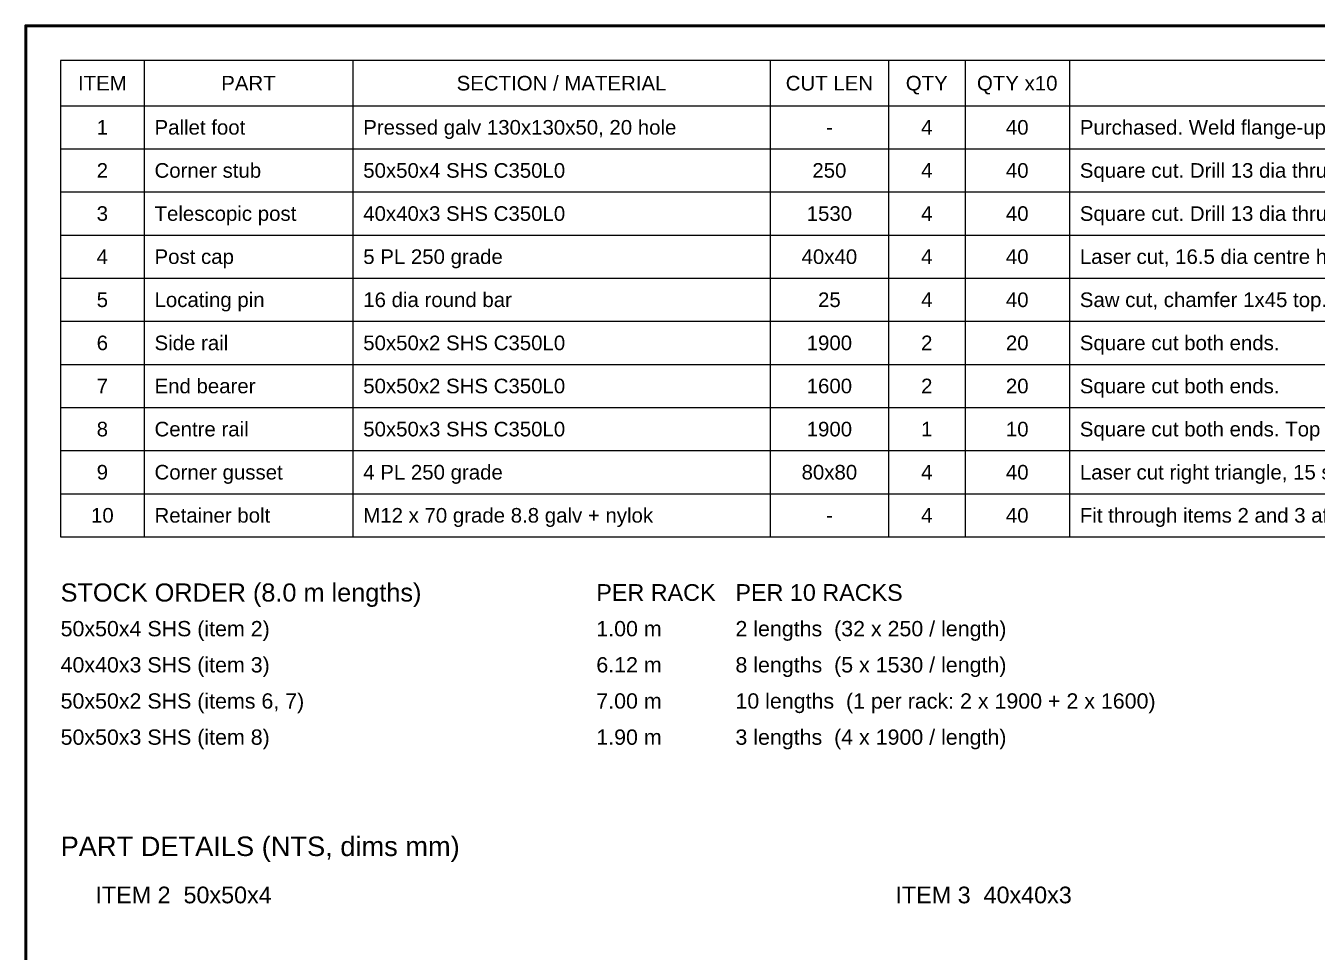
# Model space of a CAD drawing. Header units: millimetres. Extents: x 10 to 410, y 10 to 287.
# Drawn here: x 10 to 195.6, y 153.8 to 287 of the extents above; entities that cross this region are included whole.
import ezdxf
from ezdxf.enums import TextEntityAlignment as Align

# ---------------------------------------------------------------- set-up
doc = ezdxf.new("R2010")
doc.units = ezdxf.units.MM
for name, color, linetype, lineweight in [('BORDER', 7, 'CONTINUOUS', 50), ('TABLE', 7, 'CONTINUOUS', 25), ('TEXT', 7, 'CONTINUOUS', 13)]:
    doc.layers.add(name, color=color, linetype=linetype, lineweight=lineweight)
doc.styles.add('RACK', font='arial.ttf')

msp = doc.modelspace()

# ---------------------------------------------------------------- linework, layer by layer
at = {"layer": 'BORDER'}
msp.add_lwpolyline([(10, 10), (410, 10), (410, 287), (10, 287)], close=True, dxfattribs=at)
at = {"layer": 'TABLE'}
for p, q in [((27, 282), (27, 213.5)), ((57, 282), (57, 213.5)), ((117, 282), (117, 213.5)), ((134, 282), (134, 213.5)), ((145, 282), (145, 213.5)), ((160, 282), (160, 213.5)), ((15, 275.5), (385, 275.5)), ((15, 269.3), (385, 269.3)), ((15, 263.1), (385, 263.1)), ((15, 256.9), (385, 256.9)), ((15, 250.7), (385, 250.7)), ((15, 244.5), (385, 244.5)), ((15, 238.3), (385, 238.3)), ((15, 232.1), (385, 232.1)), ((15, 225.9), (385, 225.9)), ((15, 219.7), (385, 219.7))]:
    msp.add_line(p, q, dxfattribs=at)
msp.add_lwpolyline([(15, 213.5), (385, 213.5), (385, 282), (15, 282)], close=True, dxfattribs=at)

# ---------------------------------------------------------------- texts
at = {"layer": 'TEXT', "style": 'RACK'}
for s, p in [('ITEM', (21, 278.75)), ('PART', (42, 278.75)), ('SECTION / MATERIAL', (87, 278.75)), ('CUT LEN', (125.5, 278.75)), ('QTY', (139.5, 278.75)), ('QTY x10', (152.5, 278.75)), ('1', (21, 272.4)), ('4', (139.5, 272.4)), ('40', (152.5, 272.4)), ('-', (125.5, 272.4)), ('2', (21, 266.2)), ('250', (125.5, 266.2)), ('4', (139.5, 266.2)), ('40', (152.5, 266.2)), ('3', (21, 260)), ('1530', (125.5, 260)), ('4', (139.5, 260)), ('40', (152.5, 260)), ('4', (21, 253.8)), ('40x40', (125.5, 253.8)), ('4', (139.5, 253.8)), ('40', (152.5, 253.8)), ('5', (21, 247.6)), ('25', (125.5, 247.6)), ('4', (139.5, 247.6)), ('40', (152.5, 247.6)), ('6', (21, 241.4)), ('1900', (125.5, 241.4)), ('2', (139.5, 241.4)), ('20', (152.5, 241.4)), ('7', (21, 235.2)), ('1600', (125.5, 235.2)), ('2', (139.5, 235.2)), ('20', (152.5, 235.2)), ('8', (21, 229)), ('1900', (125.5, 229)), ('1', (139.5, 229)), ('10', (152.5, 229)), ('9', (21, 222.8)), ('80x80', (125.5, 222.8)), ('4', (139.5, 222.8)), ('40', (152.5, 222.8)), ('10', (21, 216.6)), ('4', (139.5, 216.6)), ('40', (152.5, 216.6)), ('-', (125.5, 216.6))]:
    msp.add_text(s, height=2.1, dxfattribs=at).set_placement(p, align=Align.MIDDLE_CENTER)
for s, height, p in [('Pallet foot', 2.1, (28.5, 272.4)), ('Pressed galv 130x130x50, 20 hole', 2.1, (58.5, 272.4)), ('Purchased. Weld flange-up under item 2 (see Detail B).', 2.1, (161.5, 272.4)), ('Corner stub', 2.1, (28.5, 266.2)), ('Square cut. Drill 13 dia thru at 25 from top (one axis).', 2.1, (161.5, 266.2)), ('50x50x4 SHS C350L0', 2.1, (58.5, 266.2)), ('Telescopic post', 2.1, (28.5, 260)), ('40x40x3 SHS C350L0', 2.1, (58.5, 260)), ('Square cut. Drill 13 dia thru at 225 from bottom. 8 dia vent at 20 from top.', 2.1, (161.5, 260)), ('Post cap', 2.1, (28.5, 253.8)), ('5 PL 250 grade', 2.1, (58.5, 253.8)), ('Laser cut, 16.5 dia centre hole. Weld to post top.', 2.1, (161.5, 253.8)), ('Locating pin', 2.1, (28.5, 247.6)), ('16 dia round bar', 2.1, (58.5, 247.6)), ('Saw cut, chamfer 1x45 top. Plug weld into item 4, 20 proud.', 2.1, (161.5, 247.6)), ('Side rail', 2.1, (28.5, 241.4)), ('50x50x2 SHS C350L0', 2.1, (58.5, 241.4)), ('Square cut both ends.', 2.1, (161.5, 241.4)), ('End bearer', 2.1, (28.5, 235.2)), ('50x50x2 SHS C350L0', 2.1, (58.5, 235.2)), ('Square cut both ends.', 2.1, (161.5, 235.2)), ('Centre rail', 2.1, (28.5, 229)), ('50x50x3 SHS C350L0', 2.1, (58.5, 229)), ('Square cut both ends. Top flush with items 6/7.', 2.1, (161.5, 229)), ('Corner gusset', 2.1, (28.5, 222.8)), ('4 PL 250 grade', 2.1, (58.5, 222.8)), ('Laser cut right triangle, 15 snip. Weld to underside of rail corners.', 2.1, (161.5, 222.8)), ('Retainer bolt', 2.1, (28.5, 216.6)), ('M12 x 70 grade 8.8 galv + nylok', 2.1, (58.5, 216.6)), ('Fit through items 2 and 3 after assembly.', 2.1, (161.5, 216.6)), ('STOCK ORDER (8.0 m lengths)', 2.6, (15, 205.5)), ('PER RACK', 2.4, (92, 205.5)), ('PER 10 RACKS', 2.4, (112, 205.5)), ('50x50x4 SHS (item 2)', 2.2, (15, 200.3)), ('1.00 m', 2.2, (92, 200.3)), ('2 lengths  (32 x 250 / length)', 2.2, (112, 200.3)), ('40x40x3 SHS (item 3)', 2.2, (15, 195.1)), ('6.12 m', 2.2, (92, 195.1)), ('8 lengths  (5 x 1530 / length)', 2.2, (112, 195.1)), ('50x50x2 SHS (items 6, 7)', 2.2, (15, 189.9)), ('7.00 m', 2.2, (92, 189.9)), ('10 lengths  (1 per rack: 2 x 1900 + 2 x 1600)', 2.2, (112, 189.9)), ('50x50x3 SHS (item 8)', 2.2, (15, 184.7)), ('1.90 m', 2.2, (92, 184.7)), ('3 lengths  (4 x 1900 / length)', 2.2, (112, 184.7)), ('PART DETAILS (NTS, dims mm)', 2.8, (15, 169)), ('ITEM 2  50x50x4', 2.4, (20, 162)), ('ITEM 3  40x40x3', 2.4, (135, 162))]:
    msp.add_text(s, height=height, dxfattribs=at).set_placement(p, align=Align.MIDDLE_LEFT)

doc.saveas('drawing.dxf')
